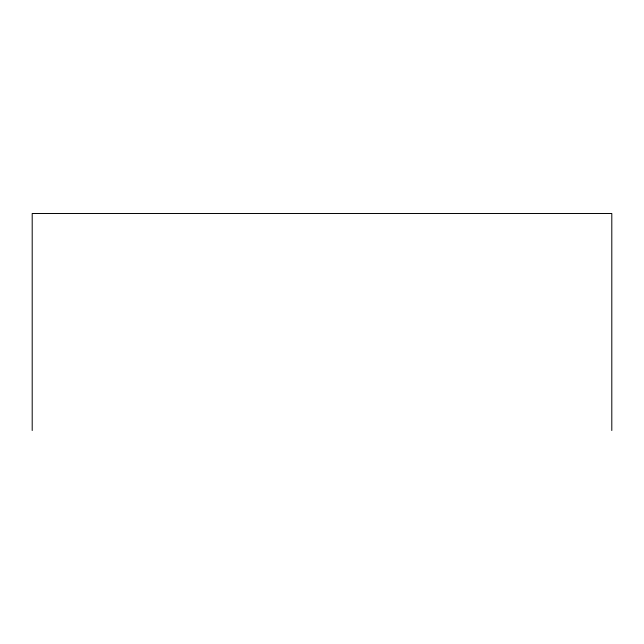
<?xml version="1.0" encoding="UTF-8"?>
<svg xmlns="http://www.w3.org/2000/svg" width="644" height="644" viewBox="0 0 644 644"><rect width="100%" height="100%" fill="white"/><g stroke="black" fill="none" stroke-linecap="round" stroke-linejoin="round"><path stroke-width="0.97" d="M611.8 430.506L611.8 213.494L32.2 213.494L32.2 430.506"/></g></svg>
